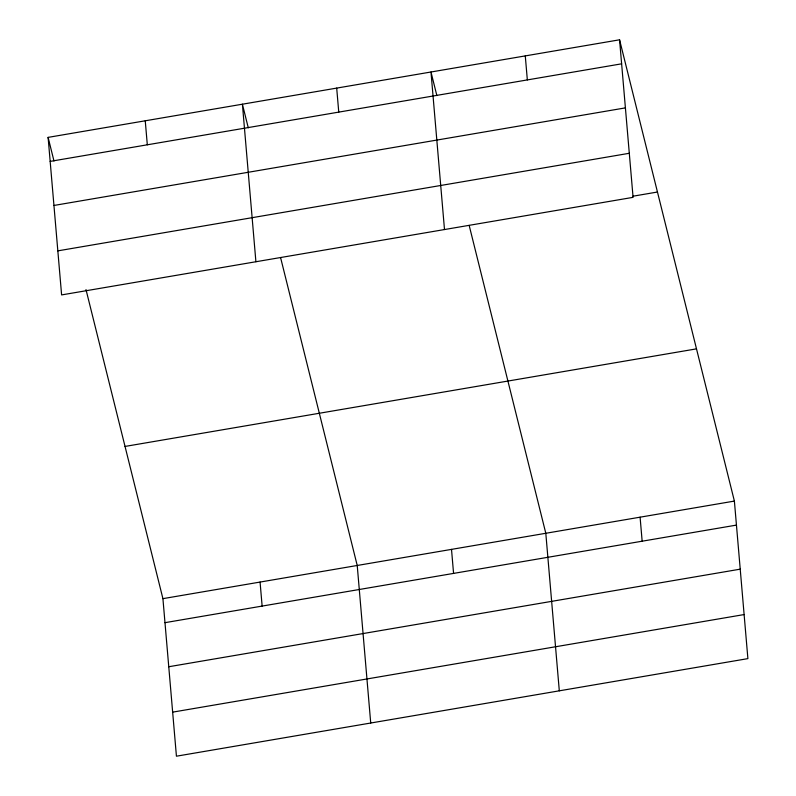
<?xml version="1.0" encoding="UTF-8"?>
<svg xmlns="http://www.w3.org/2000/svg" width="796" height="796" viewBox="0 0 796 796"><rect width="100%" height="100%" fill="white"/><g stroke="black" fill="none" stroke-linecap="round" stroke-linejoin="round"><path stroke-width="1.19" d="M619.567 39.8L633.079 197.348L61.61 294.918L48.108 137.38L619.567 39.8L734.39 501.082L747.892 658.62L176.433 756.2L162.921 598.652L85.998 289.595M50.158 161.389L621.626 63.819M53.939 205.458L625.407 107.878M57.829 250.859L629.298 153.28M632.969 196.204L657.466 192.025M125.032 446.437L696.5 348.857M162.921 598.652L734.39 501.082M164.981 622.671L736.449 525.101M168.762 666.74L740.23 569.16M172.652 712.141L744.121 614.562M436.865 95.6L430.984 71.998L444.496 229.546M469.172 225.407L545.807 533.28L559.309 690.828M248.272 127.798L242.402 104.196L255.904 261.745M280.59 257.615L357.225 565.478L370.727 723.027M48.108 137.38L53.979 160.981M640.093 517.181L642.153 541.2M525.28 55.899L527.34 79.918M451.511 549.379L453.571 573.399M336.698 88.097L338.758 112.117M260.073 582.065L262.133 606.084M145.25 120.783L147.31 144.802"/></g></svg>
